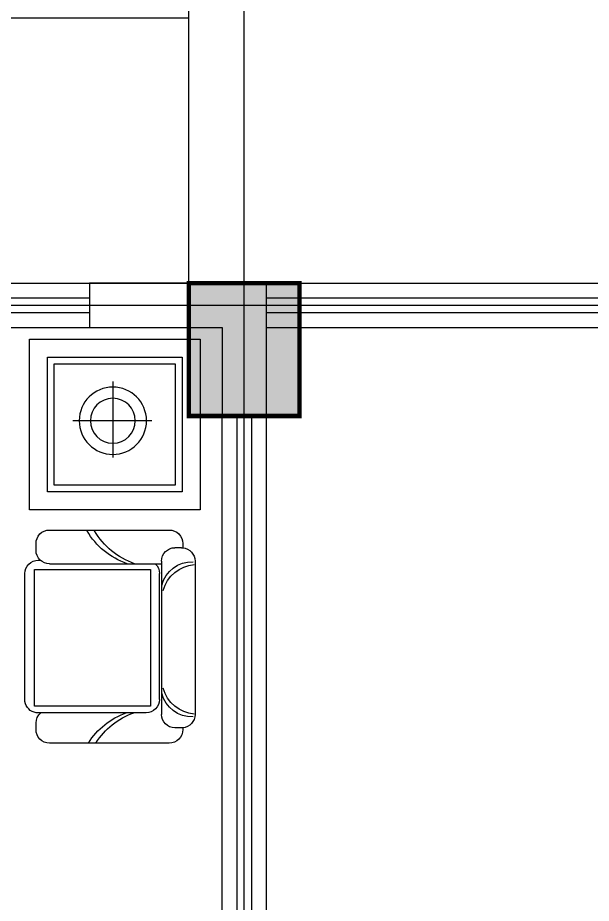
# Model space of a CAD drawing. Extents: x -6243262 to 3079315, y -2914302 to 172723.
# Drawn here: x -2533075 to -2530481, y -707104 to -703101 of the extents above; entities that cross this region are included whole.
import ezdxf

# ---------------------------------------------------------------- set-up
doc = ezdxf.new("R2010")
doc.units = 0
doc.header["$LTSCALE"] = 1000
for name, color, linetype in [('0-柱网', 2, 'Continuous'), ('DOTE', 24, 'Continuous'), ('fur', 253, 'Continuous'), ('WALL', 9, 'Continuous'), ('WINDOW', 4, 'Continuous')]:
    doc.layers.add(name, color=color, linetype=linetype)

# ---------------------------------------------------------------- blocks, each defined once
blk = doc.blocks.new('1#柱网')
at = {"layer": '0-柱网'}
blk.add_hatch(color=0, dxfattribs=at).paths.add_polyline_path([(509855, 93967.2), (509855, 93367.2), (510355, 93367.2), (510355, 93967.2)])
at = {"layer": '0-柱网', "color": 0, "const_width": 20}
blk.add_lwpolyline([(509855, 93967.2), (509855, 93367.2), (510355, 93367.2), (510355, 93967.2), (509855, 93967.2)], dxfattribs=at)
blk = doc.blocks.new('$WINLIB2D$00000001')
at = {"color": 0}
for points in [[(-0.5, 0.5), (-0.5, -0.5)], [(-0.5, 0.5), (0.5, 0.5)], [(0.5, -0.5), (0.5, 0.5)], [(0.5, 0.1667), (-0.5, 0.1667)], [(0.5, -0.1667), (-0.5, -0.1667)], [(-0.5, -0.5), (0.5, -0.5)]]:
    blk.add_lwpolyline(points, dxfattribs=at)
blk = doc.blocks.new('$plan$00002641')
at = {"layer": 'fur', "color": 0}
for p, q in [((1712.1, -1118.4), (1093.3, -1118.4)), ((1093.3, -1118.4), (1093.3, -1642.8)), ((1712.1, -1642.8), (1712.1, -1118.4)), ((1741.9, -1623.1), (1741.9, -1146.5)), ((742.6, -1176.8), (133.6, -1176.8)), ((133.6, -1176.8), (133.6, -1785.8)), ((742.6, -1785.8), (742.6, -1176.8)), ((1067.9, -1186.3), (1067.9, -1692.4)), ((712.1, -1207.2), (164, -1207.2)), ((164, -1207.2), (164, -1755.3)), ((712.1, -1755.3), (712.1, -1207.2)), ((421.5, -1649.6), (421.5, -1291.2)), ((244.6, -1472.9), (588.3, -1472.9)), ((1093.3, -1642.8), (1712.1, -1642.8)), ((1056.3, -1692.4), (1749, -1692.4)), ((1681, -1684), (1112.4, -1684)), ((164, -1755.3), (712.1, -1755.3)), ((995.4, -1783.7), (995.4, -1753.3)), ((1809.9, -1783.7), (1809.9, -1753.3)), ((133.6, -1785.8), (742.6, -1785.8))]:
    blk.add_line(p, q, dxfattribs=at)
blk.add_lwpolyline([(995.6, -1788.9, 0.389489), (1056.3, -1844.6), (1749, -1844.6, 0.389489), (1809.7, -1788.9), (1817.8, -1788.9, 0.414214), (1878.7, -1728), (1878.7, -1186.3, 0.414214), (1817.8, -1125.4), (1787.3, -1125.4, 0.199654), (1741.9, -1146.5), (1741.9, -1125.8, 0.314071), (1691.1, -1075), (1112.4, -1075, 0.414214), (1051.5, -1135.9), (1051.5, -1144.7, 0.207927), (1007, -1125.4), (976.5, -1125.4, 0.414214), (915.6, -1186.3), (915.6, -1728, 0.414214), (976.5, -1788.9)], format="xyb", close=True, dxfattribs=at)
blk.add_lwpolyline([(823.8, -1867), (823.8, -1095.6), (52.4, -1095.6), (52.4, -1867)], close=True, dxfattribs=at)
for radius in [152.2, 101.5]:
    blk.add_circle((421.5, -1472.9), radius, dxfattribs=at)
for centre, radius, start, end in [((1007, -1186.3), 60.9, 0, 43.0161), ((1790, -1190.6), 65.3, 137.4728, 137.4728), ((751.1, -1645.6), 334.7, 18.8232, 59.8898), ((751.1, -1679.5), 334.7, 18.8232, 59.8898), ((2057.2, -1645.6), 334.7, 122.2352, 160.4279), ((2057.2, -1679.5), 334.7, 122.2352, 160.4279), ((1681, -1623.1), 60.9, 270, 0), ((1112.4, -1623.1), 60.9, 223.0161, 270), ((1056.3, -1753.3), 60.9, 90, 180), ((1197.9, -1829.1), 138.3, 103.3773, 182.6905), ((1232.7, -1856.4), 162.3, 105.8072, 174.6336), ((1586.5, -1856.4), 162.3, 5.3664, 74.1928), ((1621.3, -1829.1), 138.3, 357.3095, 76.6227), ((1749, -1753.3), 60.9, 0, 90), ((1056.3, -1783.7), 60.9, 180, 184.8786), ((1749, -1783.7), 60.9, 355.1214, 0)]:
    blk.add_arc(centre, radius, start, end, dxfattribs=at)

msp = doc.modelspace()

# ---------------------------------------------------------------- linework, layer by layer
at = {"color": 2}
for points in [[(-2532300.4, -704301.6), (-2532300.4, -701301.6), (-2523800.4, -701301.6), (-2523800.4, -704301.6)], [(-2523800.4, -703101.6), (-2506750.4, -703101.6), (-2506750.4, -719701.6), (-2522750.4, -719701.6), (-2522750.4, -721201.6), (-2528350.4, -721201.6), (-2528350.4, -719701.6), (-2543750.4, -719701.6), (-2543750.4, -721201.6), (-2549350.4, -721201.6), (-2549350.4, -703101.6), (-2532300.4, -703101.6)]]:
    msp.add_lwpolyline(points, dxfattribs=at)
msp.add_lwpolyline([(-2548150.4, -704301.6), (-2507950.4, -704301.6), (-2507950.4, -718501.6), (-2523950.4, -718501.6), (-2523950.4, -720001.6), (-2527150.4, -720001.6), (-2527150.4, -718501.6), (-2544950.4, -718501.6), (-2544950.4, -720001.6), (-2548150.4, -720001.6)], close=True)
at = {"layer": 'DOTE'}
for p, q in [((-2532050.4, -721001.6), (-2532050.4, -700301.6)), ((-2506950.4, -704401.6), (-2549150.4, -704401.6))]:
    msp.add_line(p, q, dxfattribs=at)
at = {"layer": 'WALL'}
for p, q in [((-2532050.4, -704301.6), (-2532750.4, -704301.6)), ((-2532750.4, -704301.6), (-2532750.4, -704501.6)), ((-2531950.4, -704301.6), (-2532050.4, -704301.6)), ((-2531950.4, -704501.6), (-2531950.4, -704301.6)), ((-2532750.4, -704501.6), (-2532150.4, -704501.6)), ((-2532150.4, -704501.6), (-2532150.4, -704901.6)), ((-2531950.4, -704901.6), (-2531950.4, -704501.6)), ((-2532150.4, -704901.6), (-2531950.4, -704901.6))]:
    msp.add_line(p, q, dxfattribs=at)

# ---------------------------------------------------------------- block references
at = {"yscale": -1, "rotation": 270}
msp.add_blockref('$plan$00002641', (-2534117.4, -704501.6), dxfattribs=at)
at = {"layer": '0-柱网'}
msp.add_blockref('1#柱网', (-3042155.4, -798268.8), dxfattribs=at)
at = {"layer": 'WINDOW'}
for p, xscale, yscale, zscale, rotation in [((-2534050.4, -704401.6), -2600, 200, -2600, 180), ((-2530750.4, -704401.6), -2399.999999999942, 200, -2399.999999999942, 180), ((-2532050.4, -706851.6), 3900.000000002212, -200, 3900.000000002212, 90)]:
    msp.add_blockref('$WINLIB2D$00000001', p, dxfattribs=dict(at, xscale=xscale, yscale=yscale, zscale=zscale, rotation=rotation))

doc.saveas('drawing.dxf')
